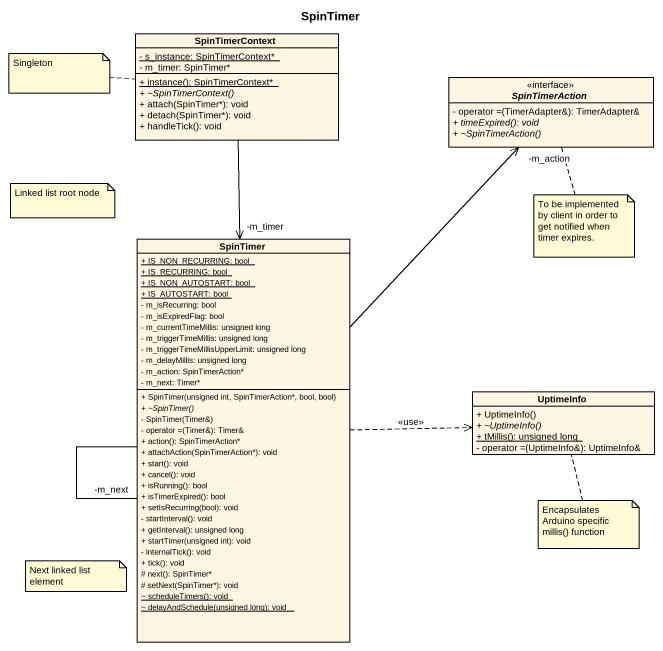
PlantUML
@startuml
title SpinTimer
hide circle
hide empty members
skinparam classAttributeIconSize 0
class SpinTimerContext {
  {static} - s_instance: SpinTimerContext*
  - m_timer: SpinTimer*
  {static} + instance(): SpinTimerContext*
  {abstract} + ~SpinTimerContext()
  + attach(SpinTimer*): void
  + detach(SpinTimer*): void
  + handleTick(): void
}
abstract class SpinTimerAction <<interface>> {
  - operator =(TimerAdapter&): TimerAdapter&
  {abstract} + timeExpired(): void
  {abstract} + ~SpinTimerAction()
}
class SpinTimer {
  {static} + IS_NON_RECURRING: bool
  {static} + IS_RECURRING: bool
  {static} + IS_NON_AUTOSTART: bool
  {static} + IS_AUTOSTART: bool
  - m_isRecurring: bool
  - m_isExpiredFlag: bool
  - m_currentTimeMillis: unsigned long
  - m_triggerTimeMillis: unsigned long
  - m_triggerTimeMillisUpperLimit: unsigned long
  - m_delayMillis: unsigned long
  - m_action: SpinTimerAction*
  - m_next: Timer*
  + SpinTimer(unsigned int, SpinTimerAction*, bool, bool)
  {abstract} + ~SpinTimer()
  - SpinTimer(Timer&)
  - operator =(Timer&): Timer&
  + action(): SpinTimerAction*
  + attachAction(SpinTimerAction*): void
  + start(): void
  + cancel(): void
  + isRunning(): bool
  + isTimerExpired(): bool
  + setIsRecurring(bool): void
  - startInterval(): void
  + getInterval(): unsigned long
  + startTimer(unsigned int): void
  - internalTick(): void
  + tick(): void
  # next(): SpinTimer*
  # setNext(SpinTimer*): void
  {static} ~ scheduleTimers(): void
  {static} ~ delayAndSchedule(unsigned long): void
}
class UptimeInfo {
  + UptimeInfo()
  {abstract} + ~UptimeInfo()
  {static} + tMillis(): unsigned long
  - operator =(UptimeInfo&): UptimeInfo&
}
SpinTimerContext --> "-m_timer" SpinTimer
SpinTimer -up-> "-m_action" SpinTimerAction
SpinTimer -- "-m_next" SpinTimer
SpinTimer .right.> UptimeInfo : <<use>>
note left of SpinTimerContext : Singleton
note as N2
  Linked list root node
end note
note bottom of SpinTimerAction : To be implemented by client in order to get notified when timer expires.
note bottom of UptimeInfo : Encapsulates Arduino specific millis() function
note as N5
  Next linked list element
end note
@enduml
